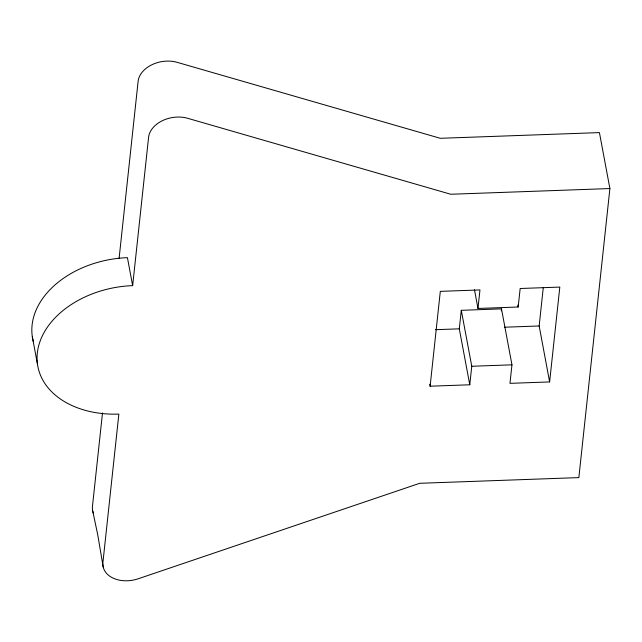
<?xml version="1.0" encoding="UTF-8"?>
<svg xmlns="http://www.w3.org/2000/svg" width="642" height="642" viewBox="0 0 642 642"><rect width="100%" height="100%" fill="white"/><g stroke="black" fill="none" stroke-linecap="round" stroke-linejoin="round"><path stroke-width="0.96" d="M102.503 412.91L92.448 506.506A26.836 18.971 -10.6 0 0 93.307 512.95M119.083 258.565L138.118 81.325A26.836 18.971 -10.6 0 1 177.088 62.314L440.276 138.303L599.427 132.597L609.9 188.555L578.851 477.6L419.699 483.298L138.094 578.811A26.836 18.971 -10.6 0 1 102.921 562.464L118.858 414.098A89.447 63.253 -10.6 0 1 37.332 353.036A89.447 63.253 -10.6 0 1 132.653 285.634L148.591 137.276A26.836 18.971 -10.6 0 1 187.56 118.264L450.748 194.253L609.9 188.555M430.124 386.203L440.308 291.356L479.959 289.935L477.969 308.457L518.174 307.012L520.164 288.499L559.816 287.078L549.624 381.926L509.973 383.346L511.963 364.825L501.49 308.866L461.293 310.319L459.303 328.832L469.775 384.783L430.124 386.203L429.755 384.237M469.775 384.783L471.766 366.269L461.293 310.319M501.282 310.816L501.49 308.866M549.624 381.926L539.16 325.976L543.293 287.439M435.509 329.683L459.303 328.832M504.46 327.219L539.16 325.976M471.766 366.269L511.963 364.825M92.729 511.128L97.68 534.481L103.201 567.079M517.805 305.046L518.174 307.012M474.478 289.807L477.969 308.457M132.653 285.634L127.421 257.659A89.447 63.253 -10.6 0 0 33.256 341.319M32.325 336.697L37.557 364.672"/></g></svg>
